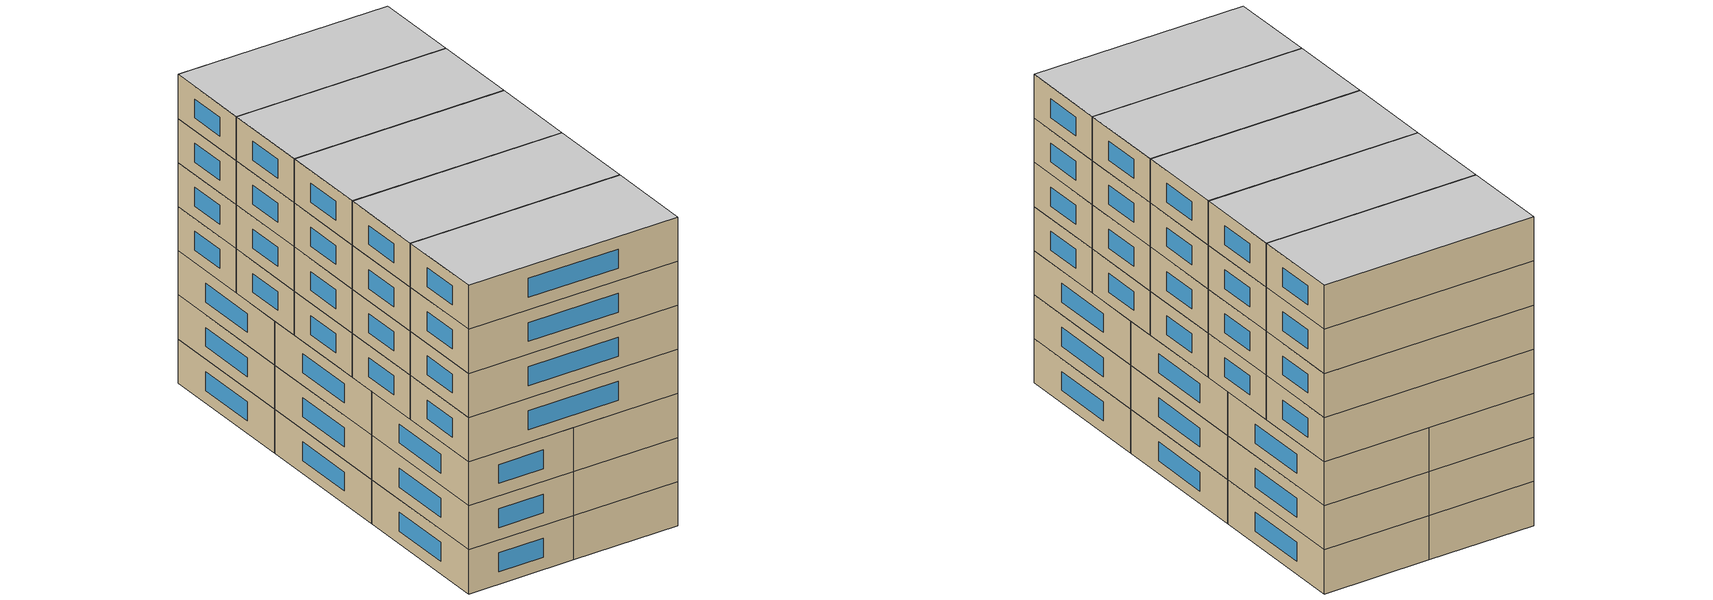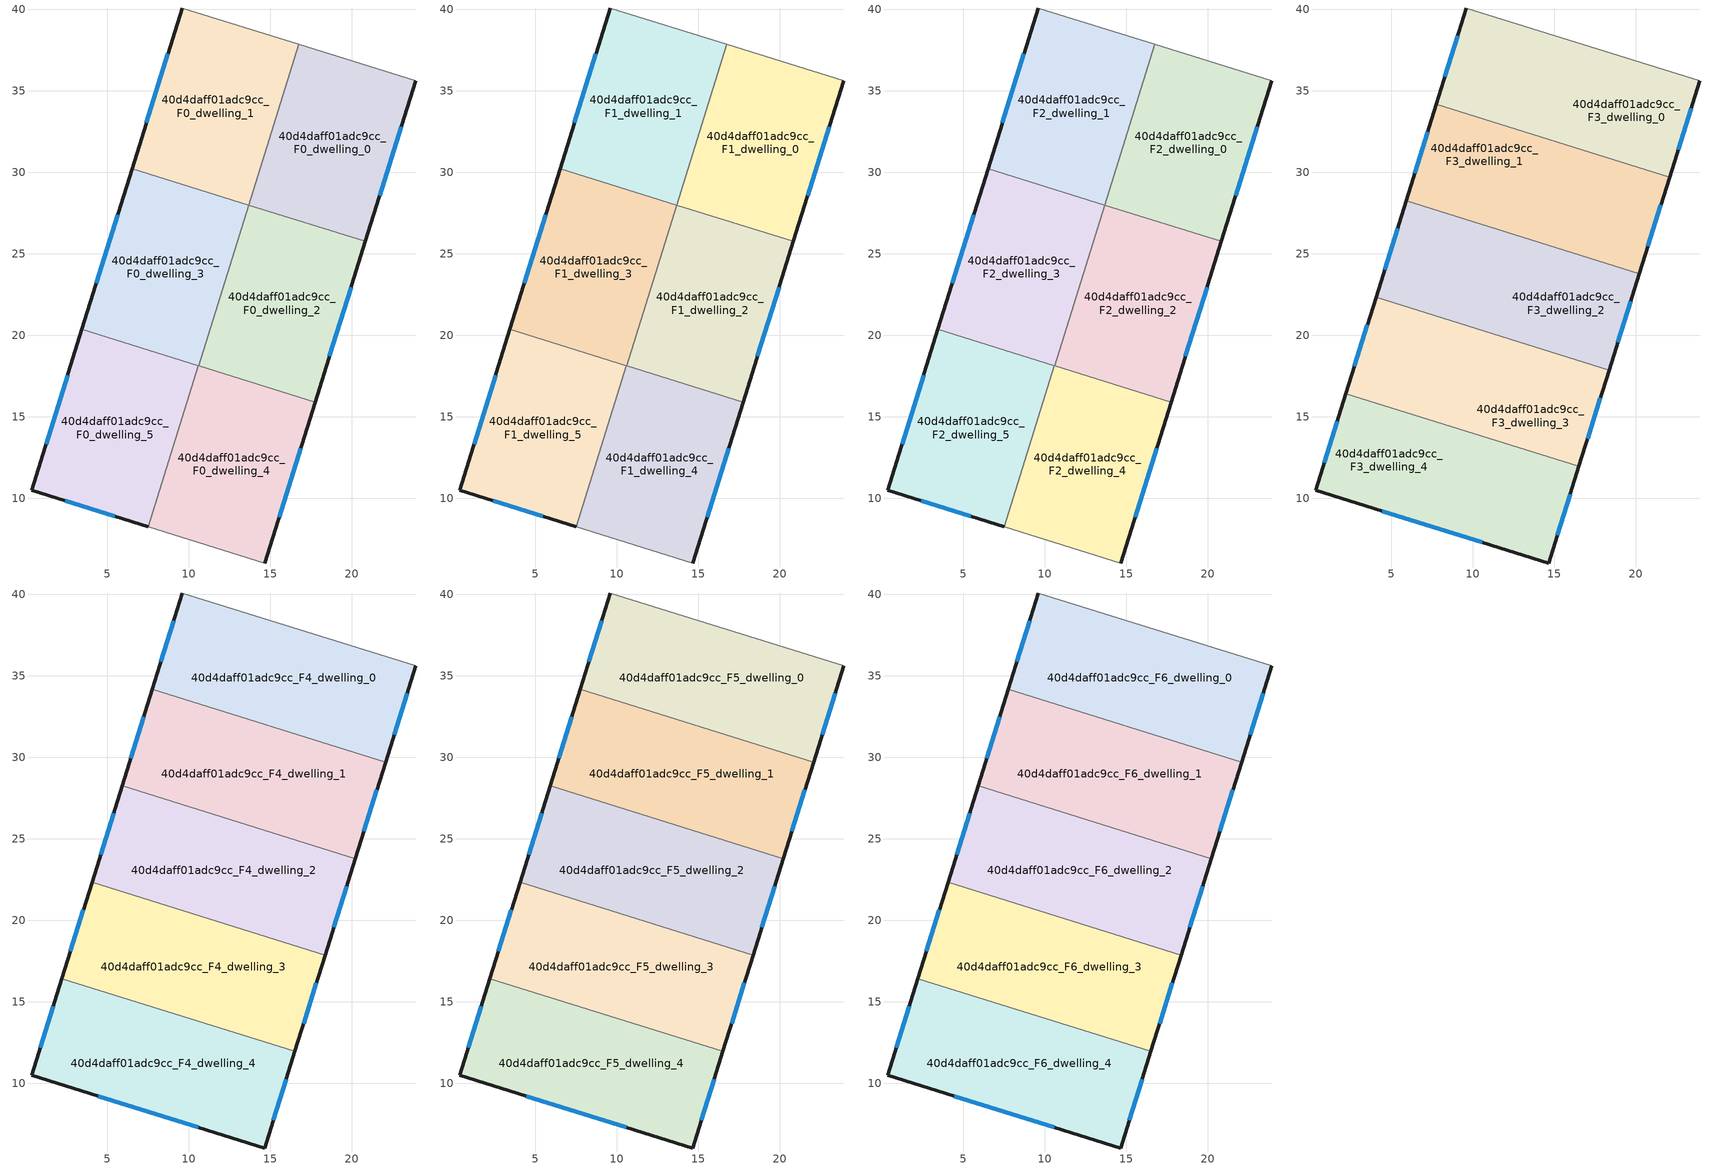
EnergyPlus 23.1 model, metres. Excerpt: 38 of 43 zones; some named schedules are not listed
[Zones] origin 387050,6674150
40d4daff01adc9cc_F0_dwelling_0
 floor ground (EU_floor_Construction): 23.93,35.61 20.84,25.76 13.69,27.99 16.77,37.84 z0
 wall outside (EU_wall_Construction): 20.84,25.76 23.93,35.61 z0:3
 wall adiabatic (EU_wall_Construction): 23.93,35.61 16.77,37.84 z0:3
 wall to 40d4daff01adc9cc_F0_dwelling_1 (EU_wall_Construction): 16.77,37.84 13.69,27.99 z0:3
 wall to 40d4daff01adc9cc_F0_dwelling_2 (EU_wall_Construction): 13.69,27.99 20.84,25.76 z0:3
 window (EU_Window_Construction): 21.72,28.57 23.05,32.79 z0.86:2.14
40d4daff01adc9cc_F0_dwelling_1
 floor ground (EU_floor_Construction): 16.77,37.84 13.69,27.99 6.53,30.22 9.61,40.08 z0
 wall outside (EU_wall_Construction): 9.61,40.08 6.53,30.22 z0:3
 wall adiabatic (EU_wall_Construction): 16.77,37.84 9.61,40.08 z0:3
 wall to 40d4daff01adc9cc_F0_dwelling_3 (EU_wall_Construction): 6.53,30.22 13.68,27.99 z0:3
 window (EU_Window_Construction): 8.73,37.26 7.41,33.04 z0.86:2.14
40d4daff01adc9cc_F0_dwelling_2
 floor ground (EU_floor_Construction): 20.84,25.76 17.75,15.9 10.6,18.13 13.68,27.99 z0
 wall outside (EU_wall_Construction): 17.75,15.9 20.84,25.76 z0:3
 wall to 40d4daff01adc9cc_F0_dwelling_3 (EU_wall_Construction): 13.68,27.99 10.6,18.13 z0:3
 wall to 40d4daff01adc9cc_F0_dwelling_4 (EU_wall_Construction): 10.6,18.13 17.75,15.9 z0:3
 window (EU_Window_Construction): 18.63,18.72 19.96,22.94 z0.86:2.14
40d4daff01adc9cc_F0_dwelling_3
 floor ground (EU_floor_Construction): 13.68,27.99 10.6,18.13 3.45,20.36 6.53,30.22 z0
 wall outside (EU_wall_Construction): 6.53,30.22 3.45,20.36 z0:3
 wall to 40d4daff01adc9cc_F0_dwelling_5 (EU_wall_Construction): 3.45,20.36 10.6,18.13 z0:3
 window (EU_Window_Construction): 5.65,27.41 4.33,23.18 z0.86:2.14
40d4daff01adc9cc_F0_dwelling_4
 floor ground (EU_floor_Construction): 17.75,15.9 14.66,6.04 7.52,8.26 10.6,18.13 z0
 wall outside (EU_wall_Construction): 14.66,6.04 17.75,15.9 z0:3
 wall adiabatic (EU_wall_Construction): 7.52,8.26 14.66,6.04 z0:3
 wall to 40d4daff01adc9cc_F0_dwelling_5 (EU_wall_Construction): 10.6,18.13 7.52,8.26 z0:3
 window (EU_Window_Construction): 15.54,8.85 16.87,13.08 z0.86:2.14
40d4daff01adc9cc_F0_dwelling_5
 floor ground (EU_floor_Construction): 10.6,18.13 7.52,8.26 0.37,10.49 3.45,20.36 z0
 wall outside (EU_wall_Construction): 3.45,20.36 0.37,10.49 7.52,8.26 z0:3
 window (EU_Window_Construction): 2.41,9.86 5.48,8.9 / 2.57,17.54 1.25,13.31 z0.86:2.14
40d4daff01adc9cc_F1_dwelling_0
 floor to 40d4daff01adc9cc_F0_dwelling_0 (EU_floor_Construction): 23.93,35.61 20.84,25.76 13.69,27.99 16.77,37.84 z3
 wall outside (EU_wall_Construction): 20.84,25.76 23.93,35.61 z3:6
 wall adiabatic (EU_wall_Construction): 23.93,35.61 16.77,37.84 z3:6
 wall to 40d4daff01adc9cc_F1_dwelling_1 (EU_wall_Construction): 16.77,37.84 13.69,27.99 z3:6
 wall to 40d4daff01adc9cc_F1_dwelling_2 (EU_wall_Construction): 13.69,27.99 20.84,25.76 z3:6
 window (EU_Window_Construction): 21.72,28.57 23.05,32.79 z3.86:5.14
40d4daff01adc9cc_F1_dwelling_1
 floor to 40d4daff01adc9cc_F0_dwelling_1 (EU_floor_Construction): 16.77,37.84 13.69,27.99 6.53,30.22 9.61,40.08 z3
 wall outside (EU_wall_Construction): 9.61,40.08 6.53,30.22 z3:6
 wall adiabatic (EU_wall_Construction): 16.77,37.84 9.61,40.08 z3:6
 wall to 40d4daff01adc9cc_F1_dwelling_3 (EU_wall_Construction): 6.53,30.22 13.68,27.99 z3:6
 window (EU_Window_Construction): 8.73,37.26 7.41,33.04 z3.86:5.14
40d4daff01adc9cc_F1_dwelling_2
 floor to 40d4daff01adc9cc_F0_dwelling_2 (EU_floor_Construction): 20.84,25.76 17.75,15.9 10.6,18.13 13.68,27.99 z3
 wall outside (EU_wall_Construction): 17.75,15.9 20.84,25.76 z3:6
 wall to 40d4daff01adc9cc_F1_dwelling_3 (EU_wall_Construction): 13.68,27.99 10.6,18.13 z3:6
 wall to 40d4daff01adc9cc_F1_dwelling_4 (EU_wall_Construction): 10.6,18.13 17.75,15.9 z3:6
 window (EU_Window_Construction): 18.63,18.72 19.96,22.94 z3.86:5.14
40d4daff01adc9cc_F1_dwelling_3
 floor to 40d4daff01adc9cc_F0_dwelling_3 (EU_floor_Construction): 13.68,27.99 10.6,18.13 3.45,20.36 6.53,30.22 z3
 wall outside (EU_wall_Construction): 6.53,30.22 3.45,20.36 z3:6
 wall to 40d4daff01adc9cc_F1_dwelling_5 (EU_wall_Construction): 3.45,20.36 10.6,18.13 z3:6
 window (EU_Window_Construction): 5.65,27.41 4.33,23.18 z3.86:5.14
40d4daff01adc9cc_F1_dwelling_4
 floor to 40d4daff01adc9cc_F0_dwelling_4 (EU_floor_Construction): 17.75,15.9 14.66,6.04 7.52,8.26 10.6,18.13 z3
 wall outside (EU_wall_Construction): 14.66,6.04 17.75,15.9 z3:6
 wall adiabatic (EU_wall_Construction): 7.52,8.26 14.66,6.04 z3:6
 wall to 40d4daff01adc9cc_F1_dwelling_5 (EU_wall_Construction): 10.6,18.13 7.52,8.26 z3:6
 window (EU_Window_Construction): 15.54,8.85 16.87,13.08 z3.86:5.14
40d4daff01adc9cc_F1_dwelling_5
 floor to 40d4daff01adc9cc_F0_dwelling_5 (EU_floor_Construction): 10.6,18.13 7.52,8.26 0.37,10.49 3.45,20.36 z3
 wall outside (EU_wall_Construction): 3.45,20.36 0.37,10.49 7.52,8.26 z3:6
 window (EU_Window_Construction): 2.41,9.86 5.48,8.9 / 2.57,17.54 1.25,13.31 z3.86:5.14
40d4daff01adc9cc_F2_dwelling_0
 floor to 40d4daff01adc9cc_F1_dwelling_0 (EU_floor_Construction): 23.93,35.61 20.84,25.76 13.69,27.99 16.77,37.84 z6
 wall outside (EU_wall_Construction): 20.84,25.76 23.93,35.61 z6:9
 wall adiabatic (EU_wall_Construction): 23.93,35.61 16.77,37.84 z6:9
 wall to 40d4daff01adc9cc_F2_dwelling_1 (EU_wall_Construction): 16.77,37.84 13.69,27.99 z6:9
 wall to 40d4daff01adc9cc_F2_dwelling_2 (EU_wall_Construction): 13.69,27.99 20.84,25.76 z6:9
 window (EU_Window_Construction): 21.72,28.57 23.05,32.79 z6.86:8.14
40d4daff01adc9cc_F2_dwelling_1
 floor to 40d4daff01adc9cc_F1_dwelling_1 (EU_floor_Construction): 16.77,37.84 13.69,27.99 6.53,30.22 9.61,40.08 z6
 wall outside (EU_wall_Construction): 9.61,40.08 6.53,30.22 z6:9
 wall adiabatic (EU_wall_Construction): 16.77,37.84 9.61,40.08 z6:9
 wall to 40d4daff01adc9cc_F2_dwelling_3 (EU_wall_Construction): 6.53,30.22 13.68,27.99 z6:9
 window (EU_Window_Construction): 8.73,37.26 7.41,33.04 z6.86:8.14
40d4daff01adc9cc_F2_dwelling_2
 floor to 40d4daff01adc9cc_F1_dwelling_2 (EU_floor_Construction): 20.84,25.76 17.75,15.9 10.6,18.13 13.68,27.99 z6
 wall outside (EU_wall_Construction): 17.75,15.9 20.84,25.76 z6:9
 wall to 40d4daff01adc9cc_F2_dwelling_3 (EU_wall_Construction): 13.68,27.99 10.6,18.13 z6:9
 wall to 40d4daff01adc9cc_F2_dwelling_4 (EU_wall_Construction): 10.6,18.13 17.75,15.9 z6:9
 window (EU_Window_Construction): 18.63,18.72 19.96,22.94 z6.86:8.14
40d4daff01adc9cc_F2_dwelling_3
 floor to 40d4daff01adc9cc_F1_dwelling_3 (EU_floor_Construction): 13.68,27.99 10.6,18.13 3.45,20.36 6.53,30.22 z6
 wall outside (EU_wall_Construction): 6.53,30.22 3.45,20.36 z6:9
 wall to 40d4daff01adc9cc_F2_dwelling_5 (EU_wall_Construction): 3.45,20.36 10.6,18.13 z6:9
 window (EU_Window_Construction): 5.65,27.41 4.33,23.18 z6.86:8.14
40d4daff01adc9cc_F2_dwelling_4
 floor to 40d4daff01adc9cc_F1_dwelling_4 (EU_floor_Construction): 17.75,15.9 14.66,6.04 7.52,8.26 10.6,18.13 z6
 wall outside (EU_wall_Construction): 14.66,6.04 17.75,15.9 z6:9
 wall adiabatic (EU_wall_Construction): 7.52,8.26 14.66,6.04 z6:9
 wall to 40d4daff01adc9cc_F2_dwelling_5 (EU_wall_Construction): 10.6,18.13 7.52,8.26 z6:9
 window (EU_Window_Construction): 15.54,8.85 16.87,13.08 z6.86:8.14
40d4daff01adc9cc_F2_dwelling_5
 floor to 40d4daff01adc9cc_F1_dwelling_5 (EU_floor_Construction): 10.6,18.13 7.52,8.26 0.37,10.49 3.45,20.36 z6
 wall outside (EU_wall_Construction): 3.45,20.36 0.37,10.49 7.52,8.26 z6:9
 window (EU_Window_Construction): 2.41,9.86 5.48,8.9 / 2.57,17.54 1.25,13.31 z6.86:8.14
40d4daff01adc9cc_F3_dwelling_0
 floor to 40d4daff01adc9cc_F2_dwelling_0 (EU_floor_Construction): 23.93,35.61 22.08,29.7 14.92,31.93 16.77,37.84 z9
 floor to 40d4daff01adc9cc_F2_dwelling_1 (EU_floor_Construction): 16.77,37.84 14.92,31.93 7.76,34.17 9.61,40.08 z9
 wall outside (EU_wall_Construction): 9.61,40.08 7.76,34.17 / 22.08,29.7 23.93,35.61 z9:12
 wall to 40d4daff01adc9cc_F3_dwelling_1 (EU_wall_Construction): 7.76,34.17 22.08,29.7 z9:12
 wall adiabatic (EU_wall_Construction): 23.93,35.61 9.61,40.08 z9:12
 window (EU_Window_Construction): 9.08,38.39 8.29,35.86 / 22.61,31.39 23.4,33.92 z9.86:11.14
40d4daff01adc9cc_F3_dwelling_1
 floor to 40d4daff01adc9cc_F2_dwelling_1 (EU_floor_Construction): 14.92,31.93 13.69,27.99 6.53,30.22 7.76,34.17 z9
 floor to 40d4daff01adc9cc_F2_dwelling_0 (EU_floor_Construction): 22.08,29.7 20.84,25.76 13.69,27.99 14.92,31.93 z9
 floor to 40d4daff01adc9cc_F2_dwelling_2 (EU_floor_Construction): 20.84,25.76 20.22,23.79 13.07,26.02 13.68,27.99 z9
 floor to 40d4daff01adc9cc_F2_dwelling_3 (EU_floor_Construction): 13.68,27.99 13.07,26.02 5.92,28.25 6.53,30.22 z9
 wall outside (EU_wall_Construction): 7.76,34.17 5.92,28.25 / 20.22,23.79 22.08,29.7 z9:12
 wall to 40d4daff01adc9cc_F3_dwelling_2 (EU_wall_Construction): 5.92,28.25 20.22,23.79 z9:12
 window (EU_Window_Construction): 7.24,32.48 6.44,29.94 / 20.75,25.48 21.55,28.01 z9.86:11.14
40d4daff01adc9cc_F3_dwelling_2
 floor to 40d4daff01adc9cc_F2_dwelling_2 (EU_floor_Construction): 20.22,23.79 18.37,17.87 11.22,20.1 13.07,26.02 z9
 floor to 40d4daff01adc9cc_F2_dwelling_3 (EU_floor_Construction): 13.07,26.02 11.22,20.1 4.07,22.34 5.92,28.25 z9
 wall outside (EU_wall_Construction): 5.92,28.25 4.07,22.34 / 18.37,17.87 20.22,23.79 z9:12
 wall to 40d4daff01adc9cc_F3_dwelling_3 (EU_wall_Construction): 4.07,22.34 18.37,17.87 z9:12
 window (EU_Window_Construction): 5.39,26.56 4.6,24.03 / 18.9,19.56 19.69,22.1 z9.86:11.14
40d4daff01adc9cc_F3_dwelling_3
 floor to 40d4daff01adc9cc_F2_dwelling_4 (EU_floor_Construction): 17.75,15.9 16.51,11.96 9.37,14.19 10.6,18.13 z9
 floor to 40d4daff01adc9cc_F2_dwelling_2 (EU_floor_Construction): 18.37,17.87 17.75,15.9 10.61,18.13 11.22,20.1 z9
 floor to 40d4daff01adc9cc_F2_dwelling_5 (EU_floor_Construction): 10.6,18.13 9.37,14.19 2.22,16.42 3.45,20.36 z9
 floor to 40d4daff01adc9cc_F2_dwelling_3 (EU_floor_Construction): 11.22,20.1 10.6,18.13 3.45,20.36 4.07,22.34 z9
 wall outside (EU_wall_Construction): 4.07,22.34 2.22,16.42 / 16.51,11.96 18.37,17.87 z9:12
 wall to 40d4daff01adc9cc_F3_dwelling_4 (EU_wall_Construction): 2.22,16.42 16.51,11.96 z9:12
 window (EU_Window_Construction): 3.54,20.65 2.75,18.11 / 17.04,13.65 17.84,16.18 z9.86:11.14
40d4daff01adc9cc_F3_dwelling_4
 floor to 40d4daff01adc9cc_F2_dwelling_4 (EU_floor_Construction): 16.51,11.96 14.66,6.04 7.52,8.26 9.37,14.19 z9
 floor to 40d4daff01adc9cc_F2_dwelling_5 (EU_floor_Construction): 9.37,14.19 7.52,8.26 0.37,10.49 2.22,16.42 z9
 wall outside (EU_wall_Construction): 2.22,16.42 0.37,10.49 14.66,6.04 16.51,11.96 z9:12
 window (EU_Window_Construction): 4.45,9.22 10.58,7.31 / 1.69,14.72 0.9,12.19 / 15.19,7.73 15.98,10.26 z9.86:11.14
40d4daff01adc9cc_F4_dwelling_0
 floor to 40d4daff01adc9cc_F3_dwelling_0 (EU_floor_Construction): 23.93,35.61 22.08,29.7 7.76,34.17 9.61,40.08 z12
 wall outside (EU_wall_Construction): 9.61,40.08 7.76,34.17 / 22.08,29.7 23.93,35.61 z12:15
 wall to 40d4daff01adc9cc_F4_dwelling_1 (EU_wall_Construction): 7.76,34.17 22.08,29.7 z12:15
 wall adiabatic (EU_wall_Construction): 23.93,35.61 9.61,40.08 z12:15
 window (EU_Window_Construction): 9.08,38.39 8.29,35.86 / 22.61,31.39 23.4,33.92 z12.86:14.14
40d4daff01adc9cc_F4_dwelling_1
 floor to 40d4daff01adc9cc_F3_dwelling_1 (EU_floor_Construction): 22.08,29.7 20.22,23.79 5.92,28.25 7.76,34.17 z12
 wall outside (EU_wall_Construction): 7.76,34.17 5.92,28.25 / 20.22,23.79 22.08,29.7 z12:15
 wall to 40d4daff01adc9cc_F4_dwelling_2 (EU_wall_Construction): 5.92,28.25 20.22,23.79 z12:15
 window (EU_Window_Construction): 7.24,32.48 6.44,29.94 / 20.75,25.48 21.55,28.01 z12.86:14.14
40d4daff01adc9cc_F4_dwelling_2
 floor to 40d4daff01adc9cc_F3_dwelling_2 (EU_floor_Construction): 20.22,23.79 18.37,17.87 4.07,22.34 5.92,28.25 z12
 wall outside (EU_wall_Construction): 5.92,28.25 4.07,22.34 / 18.37,17.87 20.22,23.79 z12:15
 wall to 40d4daff01adc9cc_F4_dwelling_3 (EU_wall_Construction): 4.07,22.34 18.37,17.87 z12:15
 window (EU_Window_Construction): 5.39,26.56 4.6,24.03 / 18.9,19.56 19.69,22.1 z12.86:14.14
40d4daff01adc9cc_F4_dwelling_3
 floor to 40d4daff01adc9cc_F3_dwelling_3 (EU_floor_Construction): 18.37,17.87 16.51,11.96 2.22,16.42 4.07,22.34 z12
 wall outside (EU_wall_Construction): 4.07,22.34 2.22,16.42 / 16.51,11.96 18.37,17.87 z12:15
 wall to 40d4daff01adc9cc_F4_dwelling_4 (EU_wall_Construction): 2.22,16.42 16.51,11.96 z12:15
 window (EU_Window_Construction): 3.54,20.65 2.75,18.11 / 17.04,13.65 17.84,16.18 z12.86:14.14
40d4daff01adc9cc_F4_dwelling_4
 floor to 40d4daff01adc9cc_F3_dwelling_4 (EU_floor_Construction): 16.51,11.96 14.66,6.04 0.37,10.49 2.22,16.42 z12
 wall outside (EU_wall_Construction): 2.22,16.42 0.37,10.49 14.66,6.04 16.51,11.96 z12:15
 window (EU_Window_Construction): 4.45,9.22 10.58,7.31 / 1.69,14.72 0.9,12.19 / 15.19,7.73 15.98,10.26 z12.86:14.14
40d4daff01adc9cc_F5_dwelling_0
 floor to 40d4daff01adc9cc_F4_dwelling_0 (EU_floor_Construction): 23.93,35.61 22.08,29.7 7.76,34.17 9.61,40.08 z15
 wall outside (EU_wall_Construction): 9.61,40.08 7.76,34.17 / 22.08,29.7 23.93,35.61 z15:18
 wall to 40d4daff01adc9cc_F5_dwelling_1 (EU_wall_Construction): 7.76,34.17 22.08,29.7 z15:18
 wall adiabatic (EU_wall_Construction): 23.93,35.61 9.61,40.08 z15:18
 window (EU_Window_Construction): 9.08,38.39 8.29,35.86 / 22.61,31.39 23.4,33.92 z15.86:17.14
40d4daff01adc9cc_F5_dwelling_1
 floor to 40d4daff01adc9cc_F4_dwelling_1 (EU_floor_Construction): 22.08,29.7 20.22,23.79 5.92,28.25 7.76,34.17 z15
 wall outside (EU_wall_Construction): 7.76,34.17 5.92,28.25 / 20.22,23.79 22.08,29.7 z15:18
 wall to 40d4daff01adc9cc_F5_dwelling_2 (EU_wall_Construction): 5.92,28.25 20.22,23.79 z15:18
 window (EU_Window_Construction): 7.24,32.48 6.44,29.94 / 20.75,25.48 21.55,28.01 z15.86:17.14
40d4daff01adc9cc_F5_dwelling_2
 floor to 40d4daff01adc9cc_F4_dwelling_2 (EU_floor_Construction): 20.22,23.79 18.37,17.87 4.07,22.34 5.92,28.25 z15
 wall outside (EU_wall_Construction): 5.92,28.25 4.07,22.34 / 18.37,17.87 20.22,23.79 z15:18
 wall to 40d4daff01adc9cc_F5_dwelling_3 (EU_wall_Construction): 4.07,22.34 18.37,17.87 z15:18
 window (EU_Window_Construction): 5.39,26.56 4.6,24.03 / 18.9,19.56 19.69,22.1 z15.86:17.14
40d4daff01adc9cc_F5_dwelling_3
 floor to 40d4daff01adc9cc_F4_dwelling_3 (EU_floor_Construction): 18.37,17.87 16.51,11.96 2.22,16.42 4.07,22.34 z15
 wall outside (EU_wall_Construction): 4.07,22.34 2.22,16.42 / 16.51,11.96 18.37,17.87 z15:18
 wall to 40d4daff01adc9cc_F5_dwelling_4 (EU_wall_Construction): 2.22,16.42 16.51,11.96 z15:18
 window (EU_Window_Construction): 3.54,20.65 2.75,18.11 / 17.04,13.65 17.84,16.18 z15.86:17.14
40d4daff01adc9cc_F5_dwelling_4
 floor to 40d4daff01adc9cc_F4_dwelling_4 (EU_floor_Construction): 16.51,11.96 14.66,6.04 0.37,10.49 2.22,16.42 z15
 wall outside (EU_wall_Construction): 2.22,16.42 0.37,10.49 14.66,6.04 16.51,11.96 z15:18
 window (EU_Window_Construction): 4.45,9.22 10.58,7.31 / 1.69,14.72 0.9,12.19 / 15.19,7.73 15.98,10.26 z15.86:17.14
40d4daff01adc9cc_F6_dwelling_0
 floor to 40d4daff01adc9cc_F5_dwelling_0 (EU_floor_Construction): 23.93,35.61 22.08,29.7 7.76,34.17 9.61,40.08 z18
 wall outside (EU_wall_Construction): 9.61,40.08 7.76,34.17 / 22.08,29.7 23.93,35.61 z18:21
 wall to 40d4daff01adc9cc_F6_dwelling_1 (EU_wall_Construction): 7.76,34.17 22.08,29.7 z18:21
 wall adiabatic (EU_wall_Construction): 23.93,35.61 9.61,40.08 z18:21
 window (EU_Window_Construction): 9.08,38.39 8.29,35.86 / 22.61,31.39 23.4,33.92 z18.86:20.14
 ceiling to 40d4daff01adc9cc_F7_dwelling_0 (EU_floor_Construction): 22.08,29.7 23.93,35.61 9.61,40.08 7.76,34.17 z21
40d4daff01adc9cc_F6_dwelling_1
 floor to 40d4daff01adc9cc_F5_dwelling_1 (EU_floor_Construction): 22.08,29.7 20.22,23.79 5.92,28.25 7.76,34.17 z18
 wall outside (EU_wall_Construction): 7.76,34.17 5.92,28.25 / 20.22,23.79 22.08,29.7 z18:21
 wall to 40d4daff01adc9cc_F6_dwelling_2 (EU_wall_Construction): 5.92,28.25 20.22,23.79 z18:21
 window (EU_Window_Construction): 7.24,32.48 6.44,29.94 / 20.75,25.48 21.55,28.01 z18.86:20.14
 ceiling to 40d4daff01adc9cc_F7_dwelling_1 (EU_floor_Construction): 20.22,23.79 22.08,29.7 7.76,34.17 5.92,28.25 z21
40d4daff01adc9cc_F6_dwelling_2
 floor to 40d4daff01adc9cc_F5_dwelling_2 (EU_floor_Construction): 20.22,23.79 18.37,17.87 4.07,22.34 5.92,28.25 z18
 wall outside (EU_wall_Construction): 5.92,28.25 4.07,22.34 / 18.37,17.87 20.22,23.79 z18:21
 wall to 40d4daff01adc9cc_F6_dwelling_3 (EU_wall_Construction): 4.07,22.34 18.37,17.87 z18:21
 window (EU_Window_Construction): 5.39,26.56 4.6,24.03 / 18.9,19.56 19.69,22.1 z18.86:20.14
 ceiling to 40d4daff01adc9cc_F7_dwelling_2 (EU_floor_Construction): 18.37,17.87 20.22,23.79 5.92,28.25 4.07,22.34 z21
40d4daff01adc9cc_F6_dwelling_3
 floor to 40d4daff01adc9cc_F5_dwelling_3 (EU_floor_Construction): 18.37,17.87 16.51,11.96 2.22,16.42 4.07,22.34 z18
 wall outside (EU_wall_Construction): 4.07,22.34 2.22,16.42 / 16.51,11.96 18.37,17.87 z18:21
 wall to 40d4daff01adc9cc_F6_dwelling_4 (EU_wall_Construction): 2.22,16.42 16.51,11.96 z18:21
 window (EU_Window_Construction): 3.54,20.65 2.75,18.11 / 17.04,13.65 17.84,16.18 z18.86:20.14
 ceiling to 40d4daff01adc9cc_F7_dwelling_3 (EU_floor_Construction): 16.51,11.96 18.37,17.87 4.07,22.34 2.22,16.42 z21
40d4daff01adc9cc_F6_dwelling_4
 floor to 40d4daff01adc9cc_F5_dwelling_4 (EU_floor_Construction): 16.51,11.96 14.66,6.04 0.37,10.49 2.22,16.42 z18
 wall outside (EU_wall_Construction): 2.22,16.42 0.37,10.49 14.66,6.04 16.51,11.96 z18:21
 window (EU_Window_Construction): 4.45,9.22 10.58,7.31 / 1.69,14.72 0.9,12.19 / 15.19,7.73 15.98,10.26 z18.86:20.14
 ceiling to 40d4daff01adc9cc_F7_dwelling_4 (EU_floor_Construction): 14.66,6.04 16.51,11.96 2.22,16.42 0.37,10.49 z21
[Building]
EU S2 Campaign: North Axis=0; Terrain=City; Solar Distribution=FullExterior
[Site:Location]
Helsinki-Vantaa.AP: Latitude=60.317; Longitude=24.963; Time Zone=2; Elevation=54.6
[SizingPeriod:WeatherFileDays]
AnnualSizingPeriod: Begin Month=1; Begin Day of Month=1; End Month=12; End Day of Month=31; Day of Week for Start Day=Monday; Use Weather File Daylight Saving Period=No; Use Weather File Rain and Snow Indicators=No
[MATERIAL]
EU_InternalMass_Material: Roughness=MediumRough; Thickness=0.1; Conductivity=1; Density=1800; Specific Heat=900; Thermal Absorptance=0.9; Solar Absorptance=0.7; Visible Absorptance=0.7
[MATERIAL:NOMASS] Roughness=MediumRough; Thermal Absorptance=0.9; Solar Absorptance=0.7; Visible Absorptance=0.7
Name | Thermal Resistance
EU_wall_NoMass | 1.10183
EU_floor_NoMass | 1.70606
[WINDOWMATERIAL:SIMPLEGLAZINGSYSTEM]
EU_Window_SimpleGlazing: UFactor=3.11035; Solar Heat Gain Coefficient=0.8; Visible Transmittance=0.8
[CONSTRUCTION]
EU_wall_Construction: EU_wall_NoMass
EU_floor_Construction: EU_floor_NoMass
EU_Window_Construction: EU_Window_SimpleGlazing
EU_InternalMass_Construction: EU_InternalMass_Material
[ZONE] Type=1; Multiplier=1; Ceiling Height=autocalculate; Floor Area=autocalculate; Part of Total Floor Area=Yes
Name | Volume
40d4daff01adc9cc_F0_dwelling_0; 40d4daff01adc9cc_F1_dwelling_0; 40d4daff01adc9cc_F2_dwelling_0 | 232.178
40d4daff01adc9cc_F3_dwelling_0; 40d4daff01adc9cc_F4_dwelling_0; 40d4daff01adc9cc_F5_dwelling_0; 40d4daff01adc9cc_F6_dwelling_0 | 278.632
40d4daff01adc9cc_F0_dwelling_1; 40d4daff01adc9cc_F1_dwelling_1; 40d4daff01adc9cc_F2_dwelling_1 | 232.181
40d4daff01adc9cc_F3_dwelling_1; 40d4daff01adc9cc_F4_dwelling_1; 40d4daff01adc9cc_F5_dwelling_1; 40d4daff01adc9cc_F6_dwelling_1 | 278.637
40d4daff01adc9cc_F0_dwelling_2; 40d4daff01adc9cc_F1_dwelling_2; 40d4daff01adc9cc_F2_dwelling_2 | 232.211
40d4daff01adc9cc_F3_dwelling_2; 40d4daff01adc9cc_F4_dwelling_2; 40d4daff01adc9cc_F5_dwelling_2; 40d4daff01adc9cc_F6_dwelling_2 | 278.586
40d4daff01adc9cc_F0_dwelling_3; 40d4daff01adc9cc_F1_dwelling_3; 40d4daff01adc9cc_F2_dwelling_3 | 232.198
40d4daff01adc9cc_F3_dwelling_3; 40d4daff01adc9cc_F4_dwelling_3; 40d4daff01adc9cc_F5_dwelling_3; 40d4daff01adc9cc_F6_dwelling_3 | 278.61
40d4daff01adc9cc_F0_dwelling_4; 40d4daff01adc9cc_F1_dwelling_4; 40d4daff01adc9cc_F2_dwelling_4 | 232.191
40d4daff01adc9cc_F3_dwelling_4; 40d4daff01adc9cc_F4_dwelling_4; 40d4daff01adc9cc_F5_dwelling_4; 40d4daff01adc9cc_F6_dwelling_4 | 278.635
40d4daff01adc9cc_F0_dwelling_5; 40d4daff01adc9cc_F1_dwelling_5; 40d4daff01adc9cc_F2_dwelling_5 | 232.154
[INTERNALMASS] Construction=EU_InternalMass_Construction
Name | Zone or ZoneList | Surface Area
40d4daff01adc9cc_F0_dwelling_0_EU_InternalMass | 40d4daff01adc9cc_F0_dwelling_0 | 77.3918
40d4daff01adc9cc_F0_dwelling_1_EU_InternalMass | 40d4daff01adc9cc_F0_dwelling_1 | 77.3909
40d4daff01adc9cc_F0_dwelling_2_EU_InternalMass | 40d4daff01adc9cc_F0_dwelling_2 | 77.4012
40d4daff01adc9cc_F0_dwelling_3_EU_InternalMass | 40d4daff01adc9cc_F0_dwelling_3 | 77.3975
40d4daff01adc9cc_F0_dwelling_4_EU_InternalMass | 40d4daff01adc9cc_F0_dwelling_4 | 77.3968
40d4daff01adc9cc_F0_dwelling_5_EU_InternalMass | 40d4daff01adc9cc_F0_dwelling_5 | 77.3845
40d4daff01adc9cc_F1_dwelling_0_EU_InternalMass | 40d4daff01adc9cc_F1_dwelling_0 | 77.3918
40d4daff01adc9cc_F1_dwelling_1_EU_InternalMass | 40d4daff01adc9cc_F1_dwelling_1 | 77.3909
40d4daff01adc9cc_F1_dwelling_2_EU_InternalMass | 40d4daff01adc9cc_F1_dwelling_2 | 77.4012
40d4daff01adc9cc_F1_dwelling_3_EU_InternalMass | 40d4daff01adc9cc_F1_dwelling_3 | 77.3975
40d4daff01adc9cc_F1_dwelling_4_EU_InternalMass | 40d4daff01adc9cc_F1_dwelling_4 | 77.3968
40d4daff01adc9cc_F1_dwelling_5_EU_InternalMass | 40d4daff01adc9cc_F1_dwelling_5 | 77.3845
40d4daff01adc9cc_F2_dwelling_0_EU_InternalMass | 40d4daff01adc9cc_F2_dwelling_0 | 77.3918
40d4daff01adc9cc_F2_dwelling_1_EU_InternalMass | 40d4daff01adc9cc_F2_dwelling_1 | 77.3909
40d4daff01adc9cc_F2_dwelling_2_EU_InternalMass | 40d4daff01adc9cc_F2_dwelling_2 | 77.4012
40d4daff01adc9cc_F2_dwelling_3_EU_InternalMass | 40d4daff01adc9cc_F2_dwelling_3 | 77.3975
40d4daff01adc9cc_F2_dwelling_4_EU_InternalMass | 40d4daff01adc9cc_F2_dwelling_4 | 77.3968
40d4daff01adc9cc_F2_dwelling_5_EU_InternalMass | 40d4daff01adc9cc_F2_dwelling_5 | 77.3845
40d4daff01adc9cc_F3_dwelling_0_EU_InternalMass | 40d4daff01adc9cc_F3_dwelling_0 | 92.8774
40d4daff01adc9cc_F3_dwelling_1_EU_InternalMass | 40d4daff01adc9cc_F3_dwelling_1 | 92.879
40d4daff01adc9cc_F3_dwelling_2_EU_InternalMass | 40d4daff01adc9cc_F3_dwelling_2 | 92.8618
40d4daff01adc9cc_F3_dwelling_3_EU_InternalMass | 40d4daff01adc9cc_F3_dwelling_3 | 92.8702
40d4daff01adc9cc_F3_dwelling_4_EU_InternalMass | 40d4daff01adc9cc_F3_dwelling_4 | 92.8786
40d4daff01adc9cc_F4_dwelling_0_EU_InternalMass | 40d4daff01adc9cc_F4_dwelling_0 | 92.8774
40d4daff01adc9cc_F4_dwelling_1_EU_InternalMass | 40d4daff01adc9cc_F4_dwelling_1 | 92.879
40d4daff01adc9cc_F4_dwelling_2_EU_InternalMass | 40d4daff01adc9cc_F4_dwelling_2 | 92.8618
40d4daff01adc9cc_F4_dwelling_3_EU_InternalMass | 40d4daff01adc9cc_F4_dwelling_3 | 92.8702
40d4daff01adc9cc_F4_dwelling_4_EU_InternalMass | 40d4daff01adc9cc_F4_dwelling_4 | 92.8786
40d4daff01adc9cc_F5_dwelling_0_EU_InternalMass | 40d4daff01adc9cc_F5_dwelling_0 | 92.8774
40d4daff01adc9cc_F5_dwelling_1_EU_InternalMass | 40d4daff01adc9cc_F5_dwelling_1 | 92.879
40d4daff01adc9cc_F5_dwelling_2_EU_InternalMass | 40d4daff01adc9cc_F5_dwelling_2 | 92.8618
40d4daff01adc9cc_F5_dwelling_3_EU_InternalMass | 40d4daff01adc9cc_F5_dwelling_3 | 92.8702
40d4daff01adc9cc_F5_dwelling_4_EU_InternalMass | 40d4daff01adc9cc_F5_dwelling_4 | 92.8786
40d4daff01adc9cc_F6_dwelling_0_EU_InternalMass | 40d4daff01adc9cc_F6_dwelling_0 | 92.8774
40d4daff01adc9cc_F6_dwelling_1_EU_InternalMass | 40d4daff01adc9cc_F6_dwelling_1 | 92.879
40d4daff01adc9cc_F6_dwelling_2_EU_InternalMass | 40d4daff01adc9cc_F6_dwelling_2 | 92.8618
40d4daff01adc9cc_F6_dwelling_3_EU_InternalMass | 40d4daff01adc9cc_F6_dwelling_3 | 92.8702
40d4daff01adc9cc_F6_dwelling_4_EU_InternalMass | 40d4daff01adc9cc_F6_dwelling_4 | 92.8786
[OTHEREQUIPMENT] Fuel Type=Electricity; Design Level Calculation Method=Watts/Area; Power per Zone Floor Area=1; Fraction Latent=0; Fraction Radiant=0; Fraction Lost=0; Carbon Dioxide Generation Rate=0; EndUse Subcategory=EU_Step8_InternalGains
Name | Zone or ZoneList or Space or SpaceList | Schedule
EU_Step8_InternalGain_40d4daff01adc9cc_F0_dwelling_0_f000 | 40d4daff01adc9cc_F0_dwelling_0 | EU_Step8_GainSchedule_40d4daff01adc9cc_F0_dwelling_0_f000
EU_Step8_InternalGain_40d4daff01adc9cc_F0_dwelling_1_f000 | 40d4daff01adc9cc_F0_dwelling_1 | EU_Step8_GainSchedule_40d4daff01adc9cc_F0_dwelling_1_f000
EU_Step8_InternalGain_40d4daff01adc9cc_F0_dwelling_2_f000 | 40d4daff01adc9cc_F0_dwelling_2 | EU_Step8_GainSchedule_40d4daff01adc9cc_F0_dwelling_2_f000
EU_Step8_InternalGain_40d4daff01adc9cc_F0_dwelling_3_f000 | 40d4daff01adc9cc_F0_dwelling_3 | EU_Step8_GainSchedule_40d4daff01adc9cc_F0_dwelling_3_f000
EU_Step8_InternalGain_40d4daff01adc9cc_F0_dwelling_4_f000 | 40d4daff01adc9cc_F0_dwelling_4 | EU_Step8_GainSchedule_40d4daff01adc9cc_F0_dwelling_4_f000
EU_Step8_InternalGain_40d4daff01adc9cc_F0_dwelling_5_f000 | 40d4daff01adc9cc_F0_dwelling_5 | EU_Step8_GainSchedule_40d4daff01adc9cc_F0_dwelling_5_f000
EU_Step8_InternalGain_40d4daff01adc9cc_F1_dwelling_0_f000 | 40d4daff01adc9cc_F1_dwelling_0 | EU_Step8_GainSchedule_40d4daff01adc9cc_F1_dwelling_0_f000
EU_Step8_InternalGain_40d4daff01adc9cc_F1_dwelling_1_f000 | 40d4daff01adc9cc_F1_dwelling_1 | EU_Step8_GainSchedule_40d4daff01adc9cc_F1_dwelling_1_f000
EU_Step8_InternalGain_40d4daff01adc9cc_F1_dwelling_2_f000 | 40d4daff01adc9cc_F1_dwelling_2 | EU_Step8_GainSchedule_40d4daff01adc9cc_F1_dwelling_2_f000
EU_Step8_InternalGain_40d4daff01adc9cc_F1_dwelling_3_f000 | 40d4daff01adc9cc_F1_dwelling_3 | EU_Step8_GainSchedule_40d4daff01adc9cc_F1_dwelling_3_f000
EU_Step8_InternalGain_40d4daff01adc9cc_F1_dwelling_4_f000 | 40d4daff01adc9cc_F1_dwelling_4 | EU_Step8_GainSchedule_40d4daff01adc9cc_F1_dwelling_4_f000
EU_Step8_InternalGain_40d4daff01adc9cc_F1_dwelling_5_f000 | 40d4daff01adc9cc_F1_dwelling_5 | EU_Step8_GainSchedule_40d4daff01adc9cc_F1_dwelling_5_f000
EU_Step8_InternalGain_40d4daff01adc9cc_F2_dwelling_0_f000 | 40d4daff01adc9cc_F2_dwelling_0 | EU_Step8_GainSchedule_40d4daff01adc9cc_F2_dwelling_0_f000
EU_Step8_InternalGain_40d4daff01adc9cc_F2_dwelling_1_f000 | 40d4daff01adc9cc_F2_dwelling_1 | EU_Step8_GainSchedule_40d4daff01adc9cc_F2_dwelling_1_f000
EU_Step8_InternalGain_40d4daff01adc9cc_F2_dwelling_2_f000 | 40d4daff01adc9cc_F2_dwelling_2 | EU_Step8_GainSchedule_40d4daff01adc9cc_F2_dwelling_2_f000
EU_Step8_InternalGain_40d4daff01adc9cc_F2_dwelling_3_f000 | 40d4daff01adc9cc_F2_dwelling_3 | EU_Step8_GainSchedule_40d4daff01adc9cc_F2_dwelling_3_f000
EU_Step8_InternalGain_40d4daff01adc9cc_F2_dwelling_4_f000 | 40d4daff01adc9cc_F2_dwelling_4 | EU_Step8_GainSchedule_40d4daff01adc9cc_F2_dwelling_4_f000
EU_Step8_InternalGain_40d4daff01adc9cc_F2_dwelling_5_f000 | 40d4daff01adc9cc_F2_dwelling_5 | EU_Step8_GainSchedule_40d4daff01adc9cc_F2_dwelling_5_f000
EU_Step8_InternalGain_40d4daff01adc9cc_F3_dwelling_0_f000 | 40d4daff01adc9cc_F3_dwelling_0 | EU_Step8_GainSchedule_40d4daff01adc9cc_F3_dwelling_0_f000
EU_Step8_InternalGain_40d4daff01adc9cc_F3_dwelling_1_f000 | 40d4daff01adc9cc_F3_dwelling_1 | EU_Step8_GainSchedule_40d4daff01adc9cc_F3_dwelling_1_f000
EU_Step8_InternalGain_40d4daff01adc9cc_F3_dwelling_2_f000 | 40d4daff01adc9cc_F3_dwelling_2 | EU_Step8_GainSchedule_40d4daff01adc9cc_F3_dwelling_2_f000
EU_Step8_InternalGain_40d4daff01adc9cc_F3_dwelling_3_f000 | 40d4daff01adc9cc_F3_dwelling_3 | EU_Step8_GainSchedule_40d4daff01adc9cc_F3_dwelling_3_f000
EU_Step8_InternalGain_40d4daff01adc9cc_F3_dwelling_4_f000 | 40d4daff01adc9cc_F3_dwelling_4 | EU_Step8_GainSchedule_40d4daff01adc9cc_F3_dwelling_4_f000
EU_Step8_InternalGain_40d4daff01adc9cc_F4_dwelling_0_f000 | 40d4daff01adc9cc_F4_dwelling_0 | EU_Step8_GainSchedule_40d4daff01adc9cc_F4_dwelling_0_f000
EU_Step8_InternalGain_40d4daff01adc9cc_F4_dwelling_1_f000 | 40d4daff01adc9cc_F4_dwelling_1 | EU_Step8_GainSchedule_40d4daff01adc9cc_F4_dwelling_1_f000
EU_Step8_InternalGain_40d4daff01adc9cc_F4_dwelling_2_f000 | 40d4daff01adc9cc_F4_dwelling_2 | EU_Step8_GainSchedule_40d4daff01adc9cc_F4_dwelling_2_f000
EU_Step8_InternalGain_40d4daff01adc9cc_F4_dwelling_3_f000 | 40d4daff01adc9cc_F4_dwelling_3 | EU_Step8_GainSchedule_40d4daff01adc9cc_F4_dwelling_3_f000
EU_Step8_InternalGain_40d4daff01adc9cc_F4_dwelling_4_f000 | 40d4daff01adc9cc_F4_dwelling_4 | EU_Step8_GainSchedule_40d4daff01adc9cc_F4_dwelling_4_f000
EU_Step8_InternalGain_40d4daff01adc9cc_F5_dwelling_0_f000 | 40d4daff01adc9cc_F5_dwelling_0 | EU_Step8_GainSchedule_40d4daff01adc9cc_F5_dwelling_0_f000
EU_Step8_InternalGain_40d4daff01adc9cc_F5_dwelling_1_f000 | 40d4daff01adc9cc_F5_dwelling_1 | EU_Step8_GainSchedule_40d4daff01adc9cc_F5_dwelling_1_f000
EU_Step8_InternalGain_40d4daff01adc9cc_F5_dwelling_2_f000 | 40d4daff01adc9cc_F5_dwelling_2 | EU_Step8_GainSchedule_40d4daff01adc9cc_F5_dwelling_2_f000
EU_Step8_InternalGain_40d4daff01adc9cc_F5_dwelling_3_f000 | 40d4daff01adc9cc_F5_dwelling_3 | EU_Step8_GainSchedule_40d4daff01adc9cc_F5_dwelling_3_f000
EU_Step8_InternalGain_40d4daff01adc9cc_F5_dwelling_4_f000 | 40d4daff01adc9cc_F5_dwelling_4 | EU_Step8_GainSchedule_40d4daff01adc9cc_F5_dwelling_4_f000
EU_Step8_InternalGain_40d4daff01adc9cc_F6_dwelling_0_f000 | 40d4daff01adc9cc_F6_dwelling_0 | EU_Step8_GainSchedule_40d4daff01adc9cc_F6_dwelling_0_f000
EU_Step8_InternalGain_40d4daff01adc9cc_F6_dwelling_1_f000 | 40d4daff01adc9cc_F6_dwelling_1 | EU_Step8_GainSchedule_40d4daff01adc9cc_F6_dwelling_1_f000
EU_Step8_InternalGain_40d4daff01adc9cc_F6_dwelling_2_f000 | 40d4daff01adc9cc_F6_dwelling_2 | EU_Step8_GainSchedule_40d4daff01adc9cc_F6_dwelling_2_f000
EU_Step8_InternalGain_40d4daff01adc9cc_F6_dwelling_3_f000 | 40d4daff01adc9cc_F6_dwelling_3 | EU_Step8_GainSchedule_40d4daff01adc9cc_F6_dwelling_3_f000
EU_Step8_InternalGain_40d4daff01adc9cc_F6_dwelling_4_f000 | 40d4daff01adc9cc_F6_dwelling_4 | EU_Step8_GainSchedule_40d4daff01adc9cc_F6_dwelling_4_f000
[ZONEVENTILATION:DESIGNFLOWRATE] Schedule=EU_AlwaysOn; Design Flow Rate Calculation Method=AirChanges/Hour; Air Changes per Hour=0.756316; Ventilation Type=Natural; Fan Pressure Rise=0; Fan Total Efficiency=1; Constant Term Coefficient=1; Temperature Term Coefficient=0; Velocity Term Coefficient=0; Velocity Squared Term Coefficient=0; Minimum Indoor Temperature=-100; Maximum Indoor Temperature=100; Delta Temperature=-100; Minimum Outdoor Temperature=-100; Maximum Outdoor Temperature=100; Maximum Wind Speed=40
Name | Zone or ZoneList or Space or SpaceList
EU_ConstantAir_40d4daff01adc9cc_F0_dwelling_0 | 40d4daff01adc9cc_F0_dwelling_0
EU_ConstantAir_40d4daff01adc9cc_F0_dwelling_1 | 40d4daff01adc9cc_F0_dwelling_1
EU_ConstantAir_40d4daff01adc9cc_F0_dwelling_2 | 40d4daff01adc9cc_F0_dwelling_2
EU_ConstantAir_40d4daff01adc9cc_F0_dwelling_3 | 40d4daff01adc9cc_F0_dwelling_3
EU_ConstantAir_40d4daff01adc9cc_F0_dwelling_4 | 40d4daff01adc9cc_F0_dwelling_4
EU_ConstantAir_40d4daff01adc9cc_F0_dwelling_5 | 40d4daff01adc9cc_F0_dwelling_5
EU_ConstantAir_40d4daff01adc9cc_F1_dwelling_0 | 40d4daff01adc9cc_F1_dwelling_0
EU_ConstantAir_40d4daff01adc9cc_F1_dwelling_1 | 40d4daff01adc9cc_F1_dwelling_1
EU_ConstantAir_40d4daff01adc9cc_F1_dwelling_2 | 40d4daff01adc9cc_F1_dwelling_2
EU_ConstantAir_40d4daff01adc9cc_F1_dwelling_3 | 40d4daff01adc9cc_F1_dwelling_3
EU_ConstantAir_40d4daff01adc9cc_F1_dwelling_4 | 40d4daff01adc9cc_F1_dwelling_4
EU_ConstantAir_40d4daff01adc9cc_F1_dwelling_5 | 40d4daff01adc9cc_F1_dwelling_5
EU_ConstantAir_40d4daff01adc9cc_F2_dwelling_0 | 40d4daff01adc9cc_F2_dwelling_0
EU_ConstantAir_40d4daff01adc9cc_F2_dwelling_1 | 40d4daff01adc9cc_F2_dwelling_1
EU_ConstantAir_40d4daff01adc9cc_F2_dwelling_2 | 40d4daff01adc9cc_F2_dwelling_2
EU_ConstantAir_40d4daff01adc9cc_F2_dwelling_3 | 40d4daff01adc9cc_F2_dwelling_3
EU_ConstantAir_40d4daff01adc9cc_F2_dwelling_4 | 40d4daff01adc9cc_F2_dwelling_4
EU_ConstantAir_40d4daff01adc9cc_F2_dwelling_5 | 40d4daff01adc9cc_F2_dwelling_5
EU_ConstantAir_40d4daff01adc9cc_F3_dwelling_0 | 40d4daff01adc9cc_F3_dwelling_0
EU_ConstantAir_40d4daff01adc9cc_F3_dwelling_1 | 40d4daff01adc9cc_F3_dwelling_1
EU_ConstantAir_40d4daff01adc9cc_F3_dwelling_2 | 40d4daff01adc9cc_F3_dwelling_2
EU_ConstantAir_40d4daff01adc9cc_F3_dwelling_3 | 40d4daff01adc9cc_F3_dwelling_3
EU_ConstantAir_40d4daff01adc9cc_F3_dwelling_4 | 40d4daff01adc9cc_F3_dwelling_4
EU_ConstantAir_40d4daff01adc9cc_F4_dwelling_0 | 40d4daff01adc9cc_F4_dwelling_0
EU_ConstantAir_40d4daff01adc9cc_F4_dwelling_1 | 40d4daff01adc9cc_F4_dwelling_1
EU_ConstantAir_40d4daff01adc9cc_F4_dwelling_2 | 40d4daff01adc9cc_F4_dwelling_2
EU_ConstantAir_40d4daff01adc9cc_F4_dwelling_3 | 40d4daff01adc9cc_F4_dwelling_3
EU_ConstantAir_40d4daff01adc9cc_F4_dwelling_4 | 40d4daff01adc9cc_F4_dwelling_4
EU_ConstantAir_40d4daff01adc9cc_F5_dwelling_0 | 40d4daff01adc9cc_F5_dwelling_0
EU_ConstantAir_40d4daff01adc9cc_F5_dwelling_1 | 40d4daff01adc9cc_F5_dwelling_1
EU_ConstantAir_40d4daff01adc9cc_F5_dwelling_2 | 40d4daff01adc9cc_F5_dwelling_2
EU_ConstantAir_40d4daff01adc9cc_F5_dwelling_3 | 40d4daff01adc9cc_F5_dwelling_3
EU_ConstantAir_40d4daff01adc9cc_F5_dwelling_4 | 40d4daff01adc9cc_F5_dwelling_4
EU_ConstantAir_40d4daff01adc9cc_F6_dwelling_0 | 40d4daff01adc9cc_F6_dwelling_0
EU_ConstantAir_40d4daff01adc9cc_F6_dwelling_1 | 40d4daff01adc9cc_F6_dwelling_1
EU_ConstantAir_40d4daff01adc9cc_F6_dwelling_2 | 40d4daff01adc9cc_F6_dwelling_2
EU_ConstantAir_40d4daff01adc9cc_F6_dwelling_3 | 40d4daff01adc9cc_F6_dwelling_3
EU_ConstantAir_40d4daff01adc9cc_F6_dwelling_4 | 40d4daff01adc9cc_F6_dwelling_4
[HVACTEMPLATE:ZONE:IDEALLOADSAIRSYSTEM] System Availability Schedule=EU_AlwaysOn; Maximum Heating Supply Air Temperature=50; Minimum Cooling Supply Air Temperature=13; Maximum Heating Supply Air Humidity Ratio=0.0156; Minimum Cooling Supply Air Humidity Ratio=0.0077; Heating Limit=NoLimit; Cooling Limit=NoLimit; Heating Availability Schedule=EU_AlwaysOn; Cooling Availability Schedule=EU_CoolingOff; Dehumidification Control Type=ConstantSensibleHeatRatio; Cooling Sensible Heat Ratio=0.7; Dehumidification Setpoint=60; Humidification Control Type=None; Humidification Setpoint=30; Outdoor Air Method=None; Outdoor Air Flow Rate per Person=0.00944; Outdoor Air Flow Rate per Zone Floor Area=0; Outdoor Air Flow Rate per Zone=0; Demand Controlled Ventilation Type=None; Outdoor Air Economizer Type=NoEconomizer; Heat Recovery Type=None; Sensible Heat Recovery Effectiveness=0.7; Latent Heat Recovery Effectiveness=0.65
Name | Template Thermostat
40d4daff01adc9cc_F0_dwelling_0 | EU_HeatOnly_40d4daff01adc9cc_F0_dwelling_0
40d4daff01adc9cc_F0_dwelling_1 | EU_HeatOnly_40d4daff01adc9cc_F0_dwelling_1
40d4daff01adc9cc_F0_dwelling_2 | EU_HeatOnly_40d4daff01adc9cc_F0_dwelling_2
40d4daff01adc9cc_F0_dwelling_3 | EU_HeatOnly_40d4daff01adc9cc_F0_dwelling_3
40d4daff01adc9cc_F0_dwelling_4 | EU_HeatOnly_40d4daff01adc9cc_F0_dwelling_4
40d4daff01adc9cc_F0_dwelling_5 | EU_HeatOnly_40d4daff01adc9cc_F0_dwelling_5
40d4daff01adc9cc_F1_dwelling_0 | EU_HeatOnly_40d4daff01adc9cc_F1_dwelling_0
40d4daff01adc9cc_F1_dwelling_1 | EU_HeatOnly_40d4daff01adc9cc_F1_dwelling_1
40d4daff01adc9cc_F1_dwelling_2 | EU_HeatOnly_40d4daff01adc9cc_F1_dwelling_2
40d4daff01adc9cc_F1_dwelling_3 | EU_HeatOnly_40d4daff01adc9cc_F1_dwelling_3
40d4daff01adc9cc_F1_dwelling_4 | EU_HeatOnly_40d4daff01adc9cc_F1_dwelling_4
40d4daff01adc9cc_F1_dwelling_5 | EU_HeatOnly_40d4daff01adc9cc_F1_dwelling_5
40d4daff01adc9cc_F2_dwelling_0 | EU_HeatOnly_40d4daff01adc9cc_F2_dwelling_0
40d4daff01adc9cc_F2_dwelling_1 | EU_HeatOnly_40d4daff01adc9cc_F2_dwelling_1
40d4daff01adc9cc_F2_dwelling_2 | EU_HeatOnly_40d4daff01adc9cc_F2_dwelling_2
40d4daff01adc9cc_F2_dwelling_3 | EU_HeatOnly_40d4daff01adc9cc_F2_dwelling_3
40d4daff01adc9cc_F2_dwelling_4 | EU_HeatOnly_40d4daff01adc9cc_F2_dwelling_4
40d4daff01adc9cc_F2_dwelling_5 | EU_HeatOnly_40d4daff01adc9cc_F2_dwelling_5
40d4daff01adc9cc_F3_dwelling_0 | EU_HeatOnly_40d4daff01adc9cc_F3_dwelling_0
40d4daff01adc9cc_F3_dwelling_1 | EU_HeatOnly_40d4daff01adc9cc_F3_dwelling_1
40d4daff01adc9cc_F3_dwelling_2 | EU_HeatOnly_40d4daff01adc9cc_F3_dwelling_2
40d4daff01adc9cc_F3_dwelling_3 | EU_HeatOnly_40d4daff01adc9cc_F3_dwelling_3
40d4daff01adc9cc_F3_dwelling_4 | EU_HeatOnly_40d4daff01adc9cc_F3_dwelling_4
40d4daff01adc9cc_F4_dwelling_0 | EU_HeatOnly_40d4daff01adc9cc_F4_dwelling_0
40d4daff01adc9cc_F4_dwelling_1 | EU_HeatOnly_40d4daff01adc9cc_F4_dwelling_1
40d4daff01adc9cc_F4_dwelling_2 | EU_HeatOnly_40d4daff01adc9cc_F4_dwelling_2
40d4daff01adc9cc_F4_dwelling_3 | EU_HeatOnly_40d4daff01adc9cc_F4_dwelling_3
40d4daff01adc9cc_F4_dwelling_4 | EU_HeatOnly_40d4daff01adc9cc_F4_dwelling_4
40d4daff01adc9cc_F5_dwelling_0 | EU_HeatOnly_40d4daff01adc9cc_F5_dwelling_0
40d4daff01adc9cc_F5_dwelling_1 | EU_HeatOnly_40d4daff01adc9cc_F5_dwelling_1
40d4daff01adc9cc_F5_dwelling_2 | EU_HeatOnly_40d4daff01adc9cc_F5_dwelling_2
40d4daff01adc9cc_F5_dwelling_3 | EU_HeatOnly_40d4daff01adc9cc_F5_dwelling_3
40d4daff01adc9cc_F5_dwelling_4 | EU_HeatOnly_40d4daff01adc9cc_F5_dwelling_4
40d4daff01adc9cc_F6_dwelling_0 | EU_HeatOnly_40d4daff01adc9cc_F6_dwelling_0
40d4daff01adc9cc_F6_dwelling_1 | EU_HeatOnly_40d4daff01adc9cc_F6_dwelling_1
40d4daff01adc9cc_F6_dwelling_2 | EU_HeatOnly_40d4daff01adc9cc_F6_dwelling_2
40d4daff01adc9cc_F6_dwelling_3 | EU_HeatOnly_40d4daff01adc9cc_F6_dwelling_3
40d4daff01adc9cc_F6_dwelling_4 | EU_HeatOnly_40d4daff01adc9cc_F6_dwelling_4
[SIZING:ZONE] Zone Cooling Design Supply Air Temperature Input Method=SupplyAirTemperature; Zone Cooling Design Supply Air Temperature=13; Zone Heating Design Supply Air Temperature Input Method=SupplyAirTemperature; Zone Heating Design Supply Air Temperature=50; Zone Cooling Design Supply Air Humidity Ratio=0.008; Zone Heating Design Supply Air Humidity Ratio=0.008; Cooling Design Air Flow Method=DesignDay; Cooling Design Air Flow Rate=0; Cooling Minimum Air Flow per Zone Floor Area=0.000762; Cooling Minimum Air Flow=0; Cooling Minimum Air Flow Fraction=0.2; Heating Design Air Flow Method=DesignDay; Heating Design Air Flow Rate=0; Heating Maximum Air Flow per Zone Floor Area=0.002032; Heating Maximum Air Flow=0.141576; Heating Maximum Air Flow Fraction=0.3; Account for Dedicated Outdoor Air System=No; Dedicated Outdoor Air System Control Strategy=NeutralSupplyAir; Dedicated Outdoor Air Low Setpoint Temperature for Design=autosize; Dedicated Outdoor Air High Setpoint Temperature for Design=autosize; Zone Load Sizing Method=Sensible Load Only No Latent Load; Zone Latent Cooling Design Supply Air Humidity Ratio Input Method=HumidityRatioDifference; Zone Cooling Design Supply Air Humidity Ratio Difference=0.005; Zone Latent Heating Design Supply Air Humidity Ratio Input Method=HumidityRatioDifference; Zone Humidification Design Supply Air Humidity Ratio Difference=0.005
40d4daff01adc9cc_F0_dwelling_0; 40d4daff01adc9cc_F0_dwelling_1; 40d4daff01adc9cc_F0_dwelling_2; 40d4daff01adc9cc_F0_dwelling_3; 40d4daff01adc9cc_F0_dwelling_4; 40d4daff01adc9cc_F0_dwelling_5; 40d4daff01adc9cc_F1_dwelling_0; 40d4daff01adc9cc_F1_dwelling_1; 40d4daff01adc9cc_F1_dwelling_2; 40d4daff01adc9cc_F1_dwelling_3; 40d4daff01adc9cc_F1_dwelling_4; 40d4daff01adc9cc_F1_dwelling_5; 40d4daff01adc9cc_F2_dwelling_0; 40d4daff01adc9cc_F2_dwelling_1; 40d4daff01adc9cc_F2_dwelling_2; 40d4daff01adc9cc_F2_dwelling_3; 40d4daff01adc9cc_F2_dwelling_4; 40d4daff01adc9cc_F2_dwelling_5; 40d4daff01adc9cc_F3_dwelling_0; 40d4daff01adc9cc_F3_dwelling_1; 40d4daff01adc9cc_F3_dwelling_2; 40d4daff01adc9cc_F3_dwelling_3; 40d4daff01adc9cc_F3_dwelling_4; 40d4daff01adc9cc_F4_dwelling_0; 40d4daff01adc9cc_F4_dwelling_1; 40d4daff01adc9cc_F4_dwelling_2; 40d4daff01adc9cc_F4_dwelling_3; 40d4daff01adc9cc_F4_dwelling_4; 40d4daff01adc9cc_F5_dwelling_0; 40d4daff01adc9cc_F5_dwelling_1; 40d4daff01adc9cc_F5_dwelling_2; 40d4daff01adc9cc_F5_dwelling_3; 40d4daff01adc9cc_F5_dwelling_4; 40d4daff01adc9cc_F6_dwelling_0; 40d4daff01adc9cc_F6_dwelling_1; 40d4daff01adc9cc_F6_dwelling_2; 40d4daff01adc9cc_F6_dwelling_3; 40d4daff01adc9cc_F6_dwelling_4
[SCHEDULE:FILE] Column Number=1; Rows to Skip at Top=0; Number of Hours of Data=8760; Column Separator=Comma; Interpolate to Timestep=No; Minutes per Item=60; Adjust Schedule for Daylight Savings=Yes
Name | File
EU_Step8_GainSchedule_40d4daff01adc9cc_F0_dwelling_0_f000 | ../../schedules/40d4daff01adc9cc/40d4daff01adc9cc_F0_dwelling_0_f000_gain.csv
EU_Step8_GainSchedule_40d4daff01adc9cc_F0_dwelling_1_f000 | ../../schedules/40d4daff01adc9cc/40d4daff01adc9cc_F0_dwelling_1_f000_gain.csv
EU_Step8_GainSchedule_40d4daff01adc9cc_F0_dwelling_2_f000 | ../../schedules/40d4daff01adc9cc/40d4daff01adc9cc_F0_dwelling_2_f000_gain.csv
EU_Step8_GainSchedule_40d4daff01adc9cc_F0_dwelling_3_f000 | ../../schedules/40d4daff01adc9cc/40d4daff01adc9cc_F0_dwelling_3_f000_gain.csv
EU_Step8_GainSchedule_40d4daff01adc9cc_F0_dwelling_4_f000 | ../../schedules/40d4daff01adc9cc/40d4daff01adc9cc_F0_dwelling_4_f000_gain.csv
EU_Step8_GainSchedule_40d4daff01adc9cc_F0_dwelling_5_f000 | ../../schedules/40d4daff01adc9cc/40d4daff01adc9cc_F0_dwelling_5_f000_gain.csv
EU_Step8_GainSchedule_40d4daff01adc9cc_F1_dwelling_0_f000 | ../../schedules/40d4daff01adc9cc/40d4daff01adc9cc_F1_dwelling_0_f000_gain.csv
EU_Step8_GainSchedule_40d4daff01adc9cc_F1_dwelling_1_f000 | ../../schedules/40d4daff01adc9cc/40d4daff01adc9cc_F1_dwelling_1_f000_gain.csv
EU_Step8_GainSchedule_40d4daff01adc9cc_F1_dwelling_2_f000 | ../../schedules/40d4daff01adc9cc/40d4daff01adc9cc_F1_dwelling_2_f000_gain.csv
EU_Step8_GainSchedule_40d4daff01adc9cc_F1_dwelling_3_f000 | ../../schedules/40d4daff01adc9cc/40d4daff01adc9cc_F1_dwelling_3_f000_gain.csv
